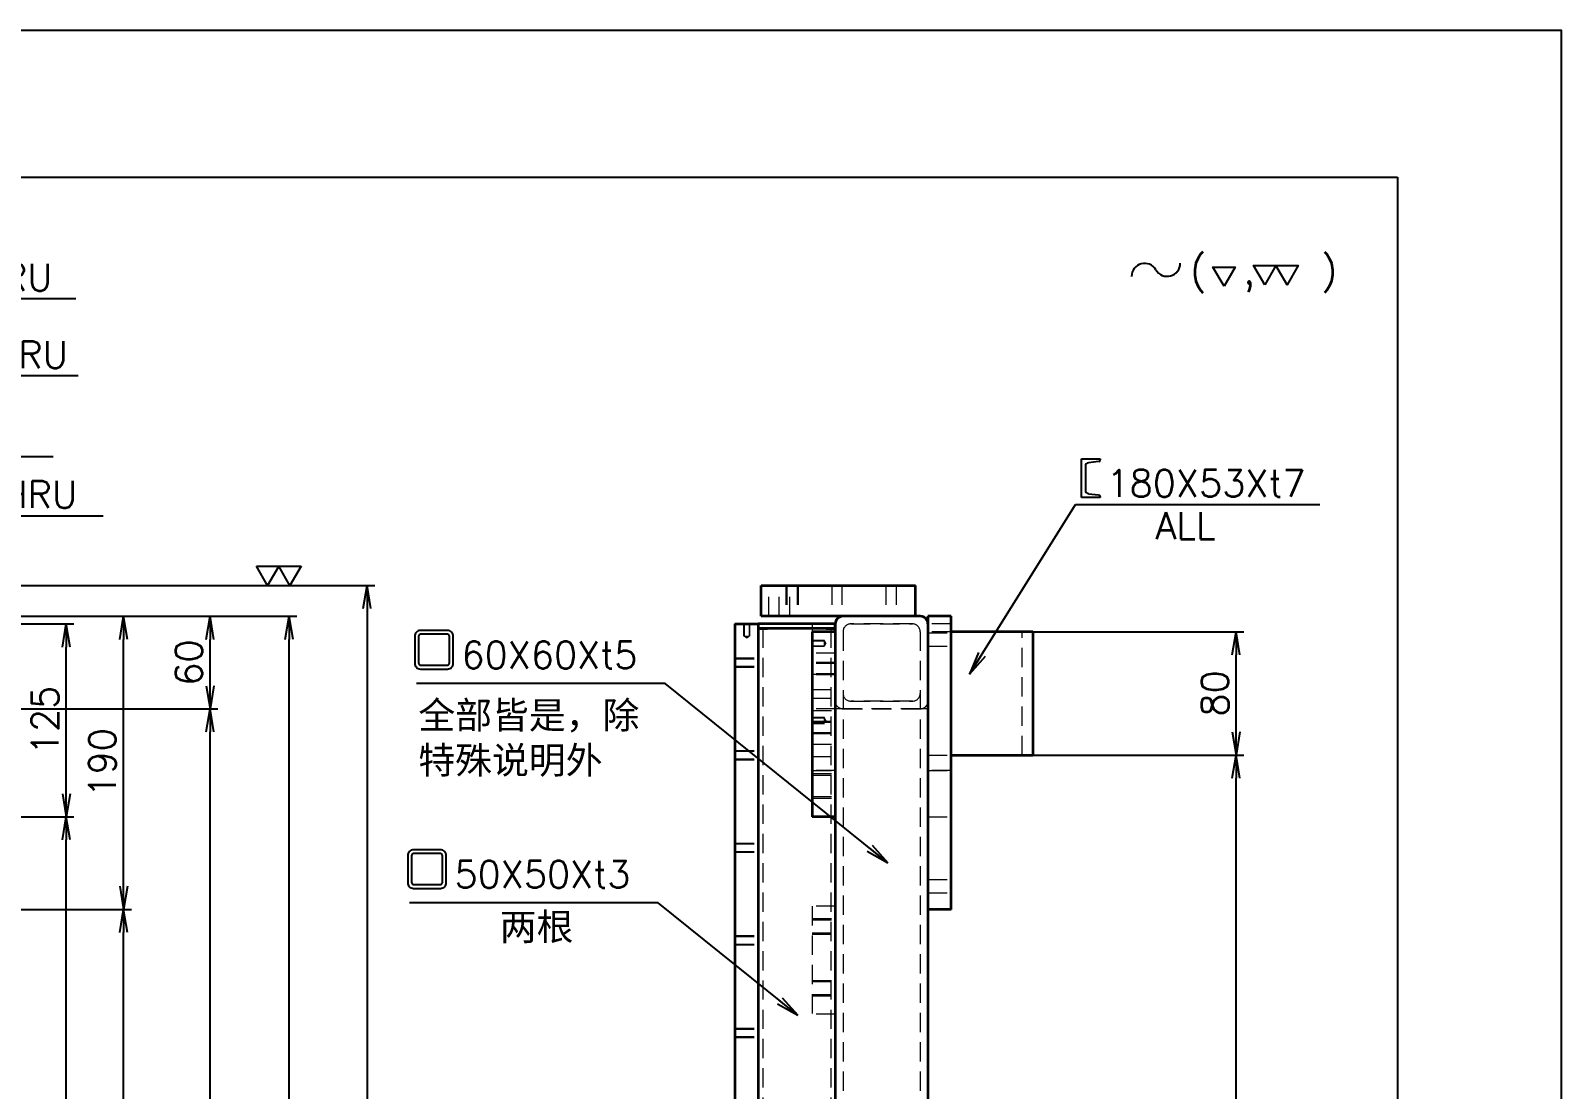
# Model space of a CAD drawing. Header units: millimetres. Extents: x -10155 to 20189, y -25550 to -22580.
# Drawn here: x -3577 to -2585, y -24136 to -23450 of the extents above; entities that cross this region are included whole.
import ezdxf

# ---------------------------------------------------------------- set-up
doc = ezdxf.new("R2010")
doc.units = ezdxf.units.MM
doc.linetypes.add('HIDDEN-HOKUTO', pattern=[3.8, 2.5, -1.3])
doc.layers.add('AM_HID', color=1, linetype='HIDDEN-HOKUTO', lineweight=25)
doc.layers.add('title_frame', color=7, linetype='Continuous')
doc.layers.add('word_dim', color=253, linetype='Continuous')
doc.styles.get("Standard").update_dxf_attribs({"font": 'romans.shx', "bigfont": 'bigfont.shx'})
doc.dimstyles.new('RS-1-5', dxfattribs={"dimscale": 5, "dimtxt": 3.5, "dimasz": 3, "dimexe": 1, "dimexo": 0, "dimgap": 1, "dimtad": 3, "dimdsep": 46, "dimtxsty": 'Standard', "dimblk1": 'OPEN', "dimblk2": 'OPEN', "dimsah": 1, "dimcen": 0, "dimclrd": 256, "dimclre": 256, "dimclrt": 3, "dimadec": 0, "dimazin": 0, "dimtfac": 1, "dimtmove": 0, "dimatfit": 3, "dimldrblk": 'OPEN', "dimfxl": 0, "dimtolj": 1, "dimtzin": 0, "dimarcsym": 0})
doc.dimstyles.new('STANDARD1-5', dxfattribs={"dimscale": 5, "dimtxt": 3.5, "dimasz": 3, "dimexe": 1, "dimexo": 0, "dimgap": 1, "dimtad": 3, "dimdsep": 46, "dimtxsty": 'Standard', "dimblk1": 'OPEN', "dimblk2": 'OPEN', "dimsah": 1, "dimcen": 0, "dimclrd": 256, "dimclre": 256, "dimclrt": 3, "dimazin": 2, "dimtfac": 1, "dimtmove": 0, "dimatfit": 3, "dimldrblk": 'OPEN', "dimfxl": 0, "dimtolj": 1, "dimlwd": 25, "dimlwe": 25, "dimarcsym": 0})

# ---------------------------------------------------------------- blocks, each defined once
blk = doc.blocks.new('shiage0')
at = {"layer": 'word_dim', "color": 3, "linetype": 'Continuous'}
for centre, start, end in [((1.69, 0), 30, 180), ((4.61, 1.69), 210, 0)]:
    blk.add_arc(centre, 1.69, start, end, dxfattribs=at)
blk = doc.blocks.new('11')
at = {"layer": 'title_frame', "color": 3, "linetype": 'Continuous'}
for points in [[(20.38, 3.57), (18.93, 6.07), (24.71, 6.07), (23.27, 3.57), (21.82, 6.07)], [(15.1, 3.38), (13.66, 5.88), (16.55, 5.88)]]:
    blk.add_lwpolyline(points, close=True, dxfattribs=at)
blk.add_blockref('shiage0', (3.13, 4.67), dxfattribs=at)
blk.add_text('(  ,   )', height=3.5, dxfattribs=at).set_placement((10.71, 3.7))
blk = doc.blocks.new('_Open')
at = {"color": 0, "lineweight": -2}
for p, q in [((-1, 0.167), (0, 0)), ((-1, -0.167), (0, 0)), ((0, 0), (-1, 0))]:
    blk.add_line(p, q, dxfattribs=at)
blk = doc.blocks.new('*D19')
at = {"layer": 'DEFPOINTS', "color": 0, "linetype": 'Continuous', "ltscale": 2}
for p in [(-3917.6, -23829.1), (-3409.53, -23829.1), (-3917.6, -24664.1)]:
    blk.add_point(p, dxfattribs=at)
at = {"layer": 'word_dim', "linetype": 'Continuous', "lineweight": -2, "ltscale": 2}
for p, q in [((-3917.6, -23829.1), (-3404.53, -23829.1)), ((-3409.53, -24649.1), (-3409.53, -23844.1)), ((-3917.6, -24664.1), (-3404.53, -24664.1))]:
    blk.add_line(p, q, dxfattribs=at)
at = {"layer": 'word_dim', "linetype": 'Continuous', "lineweight": -2, "ltscale": 2, "xscale": 15, "yscale": 15, "zscale": 15}
for p, rotation in [((-3409.53, -23829.1), 90), ((-3409.53, -24664.1), 270)]:
    blk.add_blockref('_Open', p, dxfattribs=dict(at, rotation=rotation))
at = {"layer": 'word_dim', "color": 3, "linetype": 'Continuous', "ltscale": 2, "insert": (-3423.28, -24246.6), "char_height": 17.5, "attachment_point": 5, "rotation": 90}
blk.add_mtext('\\A1;835', dxfattribs=at)
blk = doc.blocks.new('*D30')
at = {"layer": 'DEFPOINTS', "color": 0, "linetype": 'Continuous', "ltscale": 2}
for p in [(-3977.6, -23889.1), (-3460.76, -23889.1), (-3977.6, -24604.1)]:
    blk.add_point(p, dxfattribs=at)
at = {"layer": 'word_dim', "linetype": 'Continuous', "lineweight": -2, "ltscale": 2}
for p, q in [((-3977.6, -23889.1), (-3455.76, -23889.1)), ((-3460.76, -24589.1), (-3460.76, -23904.1)), ((-3977.6, -24604.1), (-3455.76, -24604.1))]:
    blk.add_line(p, q, dxfattribs=at)
at = {"layer": 'word_dim', "linetype": 'Continuous', "lineweight": -2, "ltscale": 2, "xscale": 15, "yscale": 15, "zscale": 15}
for p, rotation in [((-3460.76, -23889.1), 90), ((-3460.76, -24604.1), 270)]:
    blk.add_blockref('_Open', p, dxfattribs=dict(at, rotation=rotation))
at = {"layer": 'word_dim', "color": 3, "linetype": 'Continuous', "ltscale": 2, "insert": (-3474.51, -24246.6), "char_height": 17.5, "attachment_point": 5, "rotation": 90}
blk.add_mtext('\\A1;715', dxfattribs=at)
blk = doc.blocks.new('*D31')
at = {"layer": 'DEFPOINTS', "color": 0, "linetype": 'Continuous', "ltscale": 2}
for p in [(-3917.6, -23829.1), (-3460.76, -23829.1), (-3977.6, -23889.1)]:
    blk.add_point(p, dxfattribs=at)
at = {"layer": 'word_dim', "linetype": 'Continuous', "lineweight": -2, "ltscale": 2}
for p, q in [((-3917.6, -23829.1), (-3455.76, -23829.1)), ((-3460.76, -23874.1), (-3460.76, -23844.1)), ((-3977.6, -23889.1), (-3455.76, -23889.1))]:
    blk.add_line(p, q, dxfattribs=at)
at = {"layer": 'word_dim', "linetype": 'Continuous', "lineweight": -2, "ltscale": 2, "xscale": 15, "yscale": 15, "zscale": 15}
for p, rotation in [((-3460.76, -23829.1), 90), ((-3460.76, -23889.1), 270)]:
    blk.add_blockref('_Open', p, dxfattribs=dict(at, rotation=rotation))
at = {"layer": 'word_dim', "color": 3, "linetype": 'Continuous', "ltscale": 2, "insert": (-3474.51, -23859.1), "char_height": 17.5, "attachment_point": 5, "rotation": 90}
blk.add_mtext('\\A1;60', dxfattribs=at)
blk = doc.blocks.new('*D37')
at = {"layer": 'DEFPOINTS', "color": 0, "linetype": 'Continuous', "ltscale": 2}
for p in [(-3937.6, -24019.1), (-3516.77, -24019.1), (-3937.6, -24474.1)]:
    blk.add_point(p, dxfattribs=at)
at = {"layer": 'word_dim', "linetype": 'Continuous', "lineweight": -2, "ltscale": 2}
for p, q in [((-3937.6, -24019.1), (-3511.77, -24019.1)), ((-3516.77, -24459.1), (-3516.77, -24034.1)), ((-3937.6, -24474.1), (-3511.77, -24474.1))]:
    blk.add_line(p, q, dxfattribs=at)
at = {"layer": 'word_dim', "linetype": 'Continuous', "lineweight": -2, "ltscale": 2, "xscale": 15, "yscale": 15, "zscale": 15}
for p, rotation in [((-3516.77, -24019.1), 90), ((-3516.77, -24474.1), 270)]:
    blk.add_blockref('_Open', p, dxfattribs=dict(at, rotation=rotation))
at = {"layer": 'word_dim', "color": 3, "linetype": 'Continuous', "ltscale": 2, "insert": (-3530.52, -24246.6), "char_height": 17.5, "attachment_point": 5, "rotation": 90}
blk.add_mtext('\\A1;455', dxfattribs=at)
blk = doc.blocks.new('*D38')
at = {"layer": 'DEFPOINTS', "color": 0, "linetype": 'Continuous', "ltscale": 2}
for p in [(-3937.6, -23829.1), (-3516.77, -23829.1), (-3937.6, -24019.1)]:
    blk.add_point(p, dxfattribs=at)
at = {"layer": 'word_dim', "linetype": 'Continuous', "lineweight": -2, "ltscale": 2}
for p, q in [((-3937.6, -23829.1), (-3511.77, -23829.1)), ((-3516.77, -24004.1), (-3516.77, -23844.1)), ((-3937.6, -24019.1), (-3511.77, -24019.1))]:
    blk.add_line(p, q, dxfattribs=at)
at = {"layer": 'word_dim', "linetype": 'Continuous', "lineweight": -2, "ltscale": 2, "xscale": 15, "yscale": 15, "zscale": 15}
for p, rotation in [((-3516.77, -23829.1), 90), ((-3516.77, -24019.1), 270)]:
    blk.add_blockref('_Open', p, dxfattribs=dict(at, rotation=rotation))
at = {"layer": 'word_dim', "color": 3, "linetype": 'Continuous', "ltscale": 2, "insert": (-3530.52, -23924.1), "char_height": 17.5, "attachment_point": 5, "rotation": 90}
blk.add_mtext('\\A1;190', dxfattribs=at)
blk = doc.blocks.new('*D43')
at = {"layer": 'DEFPOINTS', "color": 0, "linetype": 'Continuous', "ltscale": 2}
for p in [(-4407.6, -23959.1), (-3553.93, -23959.1), (-4407.6, -24534.1)]:
    blk.add_point(p, dxfattribs=at)
at = {"layer": 'word_dim', "linetype": 'Continuous', "lineweight": -2, "ltscale": 2}
for p, q in [((-4407.6, -23959.1), (-3548.93, -23959.1)), ((-3553.93, -24519.1), (-3553.93, -23974.1)), ((-4407.6, -24534.1), (-3548.93, -24534.1))]:
    blk.add_line(p, q, dxfattribs=at)
at = {"layer": 'word_dim', "linetype": 'Continuous', "lineweight": -2, "ltscale": 2, "xscale": 15, "yscale": 15, "zscale": 15}
for p, rotation in [((-3553.93, -23959.1), 90), ((-3553.93, -24534.1), 270)]:
    blk.add_blockref('_Open', p, dxfattribs=dict(at, rotation=rotation))
at = {"layer": 'word_dim', "color": 3, "linetype": 'Continuous', "ltscale": 2, "insert": (-3567.68, -24246.6), "char_height": 17.5, "attachment_point": 5, "rotation": 90}
blk.add_mtext('\\A1;575', dxfattribs=at)
blk = doc.blocks.new('*D44')
at = {"layer": 'DEFPOINTS', "color": 0, "linetype": 'Continuous', "ltscale": 2}
for p in [(-4377.6, -23834.1), (-3553.93, -23834.1), (-4407.6, -23959.1)]:
    blk.add_point(p, dxfattribs=at)
at = {"layer": 'word_dim', "linetype": 'Continuous', "lineweight": -2, "ltscale": 2}
for p, q in [((-4377.6, -23834.1), (-3548.93, -23834.1)), ((-3553.93, -23944.1), (-3553.93, -23849.1)), ((-4407.6, -23959.1), (-3548.93, -23959.1))]:
    blk.add_line(p, q, dxfattribs=at)
at = {"layer": 'word_dim', "linetype": 'Continuous', "lineweight": -2, "ltscale": 2, "xscale": 15, "yscale": 15, "zscale": 15}
for p, rotation in [((-3553.93, -23834.1), 90), ((-3553.93, -23959.1), 270)]:
    blk.add_blockref('_Open', p, dxfattribs=dict(at, rotation=rotation))
at = {"layer": 'word_dim', "color": 3, "linetype": 'Continuous', "ltscale": 2, "insert": (-3567.68, -23896.6), "char_height": 17.5, "attachment_point": 5, "rotation": 90}
blk.add_mtext('\\A1;125', dxfattribs=at)
blk = doc.blocks.new('*D77')
at = {"layer": 'DEFPOINTS', "color": 0, "linetype": 'Continuous', "ltscale": 2}
for p in [(-2927.73, -23919.1), (-2796.13, -23919.1), (-2927.73, -24579.1)]:
    blk.add_point(p, dxfattribs=at)
at = {"layer": 'word_dim', "linetype": 'Continuous', "lineweight": -2, "ltscale": 2}
for p, q in [((-2927.73, -23919.1), (-2791.13, -23919.1)), ((-2796.13, -24564.1), (-2796.13, -23934.1)), ((-2927.73, -24579.1), (-2791.13, -24579.1))]:
    blk.add_line(p, q, dxfattribs=at)
at = {"layer": 'word_dim', "linetype": 'Continuous', "lineweight": -2, "ltscale": 2, "xscale": 15, "yscale": 15, "zscale": 15}
for p, rotation in [((-2796.13, -23919.1), 90), ((-2796.13, -24579.1), 270)]:
    blk.add_blockref('_Open', p, dxfattribs=dict(at, rotation=rotation))
at = {"layer": 'word_dim', "color": 3, "linetype": 'Continuous', "ltscale": 2, "insert": (-2809.88, -24249.1), "char_height": 17.5, "attachment_point": 5, "rotation": 90}
blk.add_mtext('\\A1;660', dxfattribs=at)
blk = doc.blocks.new('*D78')
at = {"layer": 'DEFPOINTS', "color": 0, "linetype": 'Continuous', "ltscale": 2}
for p in [(-2927.73, -23839.1), (-2796.13, -23839.1), (-2927.73, -23919.1)]:
    blk.add_point(p, dxfattribs=at)
at = {"layer": 'word_dim', "linetype": 'Continuous', "lineweight": -2, "ltscale": 2}
for p, q in [((-2927.73, -23839.1), (-2791.13, -23839.1)), ((-2796.13, -23904.1), (-2796.13, -23854.1)), ((-2927.73, -23919.1), (-2791.13, -23919.1))]:
    blk.add_line(p, q, dxfattribs=at)
at = {"layer": 'word_dim', "linetype": 'Continuous', "lineweight": -2, "ltscale": 2, "xscale": 15, "yscale": 15, "zscale": 15}
for p, rotation in [((-2796.13, -23839.1), 90), ((-2796.13, -23919.1), 270)]:
    blk.add_blockref('_Open', p, dxfattribs=dict(at, rotation=rotation))
at = {"layer": 'word_dim', "color": 3, "linetype": 'Continuous', "ltscale": 2, "insert": (-2809.88, -23879.1), "char_height": 17.5, "attachment_point": 5, "rotation": 90}
blk.add_mtext('\\A1;80', dxfattribs=at)
blk = doc.blocks.new('SQU_SHARP_MARK5')
at = {"color": 0, "linetype": 'ByBlock', "lineweight": -2}
for points in [[(-2.5, 4.25), (-2.5, 0.75, 0.414214), (-1.75, 0), (1.75, 0, 0.414214), (2.5, 0.75), (2.5, 4.25, 0.414214), (1.75, 5), (-1.75, 5, 0.414214)], [(-2, 4.25), (-2, 0.75, 0.414214), (-1.75, 0.5), (1.75, 0.5, 0.414214), (2, 0.75), (2, 4.25, 0.414214), (1.75, 4.5), (-1.75, 4.5, 0.414214)]]:
    blk.add_lwpolyline(points, format="xyb", close=True, dxfattribs=at)
blk = doc.blocks.new('U_SHARP_MARK5')
at = {"color": 0, "linetype": 'ByBlock', "lineweight": -2}
for p, q in [((-1.2, 0), (-1.2, 5)), ((-1.2, 5), (1.2, 5)), ((-0.71, 4.08), (-0.71, 0.92)), ((1.01, 4.66), (-0.32, 4.51)), ((1.2, 5), (1.2, 4.87)), ((1.2, 0), (-1.2, 0)), ((-0.32, 0.49), (1.01, 0.34)), ((1.2, 0.13), (1.2, 0))]:
    blk.add_line(p, q, dxfattribs=at)
for centre, radius, start, end in [((-0.28, 4.08), 0.425, 95.7106, 180), ((0.99, 4.87), 0.21, 275.7106, 0), ((-0.28, 0.92), 0.425, 180, 264.2894), ((0.99, 0.13), 0.21, 0, 84.2894)]:
    blk.add_arc(centre, radius, start, end, dxfattribs=at)
blk = doc.blocks.new('*D180')
at = {"layer": 'DEFPOINTS', "color": 0, "linetype": 'Continuous', "ltscale": 2}
for p in [(-3947.1, -23867.59), (-3953.1, -23875.6)]:
    blk.add_point(p, dxfattribs=at)
at = {"layer": 'word_dim', "linetype": 'Continuous', "lineweight": -2, "ltscale": 2}
for p, q in [((-3801.41, -23673.25), (-3938.1, -23855.59)), ((-3546.25, -23673.25), (-3801.41, -23673.25))]:
    blk.add_line(p, q, dxfattribs=at)
at = {"layer": 'word_dim', "linetype": 'Continuous', "lineweight": -2, "ltscale": 2, "xscale": 15, "yscale": 15, "zscale": 15, "rotation": 233.1430538464635}
blk.add_blockref('_Open', (-3947.1, -23867.59), dxfattribs=at)
at = {"layer": 'word_dim', "color": 3, "linetype": 'Continuous', "ltscale": 2, "insert": (-3671.33, -23659.5), "char_height": 17.5, "attachment_point": 5}
blk.add_mtext('\\A1;RM. 4-∅10H7 THRU', dxfattribs=at)
blk = doc.blocks.new('*D865')
at = {"layer": 'DEFPOINTS', "color": 0, "linetype": 'Continuous', "ltscale": 2}
for p in [(-4097.6, -23809.1), (-4965.1, -24631.6), (-3359.09, -24631.6)]:
    blk.add_point(p, dxfattribs=at)
at = {"layer": 'word_dim', "linetype": 'Continuous', "lineweight": -2, "ltscale": 2}
for p, q in [((-4097.6, -23809.1), (-3354.09, -23809.1)), ((-3359.09, -23824.1), (-3359.09, -24616.6)), ((-4965.1, -24631.6), (-3354.09, -24631.6))]:
    blk.add_line(p, q, dxfattribs=at)
at = {"layer": 'word_dim', "linetype": 'Continuous', "lineweight": -2, "ltscale": 2, "xscale": 15, "yscale": 15, "zscale": 15}
for p, rotation in [((-3359.09, -23809.1), 90), ((-3359.09, -24631.6), 270)]:
    blk.add_blockref('_Open', p, dxfattribs=dict(at, rotation=rotation))
at = {"layer": 'word_dim', "color": 3, "linetype": 'Continuous', "ltscale": 2, "insert": (-3372.84, -24220.35), "char_height": 17.5, "attachment_point": 5, "rotation": 90}
blk.add_mtext('\\A1;822.5{\\H0.715x;%%p0.05}', dxfattribs=at)
blk = doc.blocks.new('shiage2')
at = {"layer": 'word_dim', "color": 3, "linetype": 'Continuous'}
for p, q in [((-1.44, 2.5), (4.33, 2.5)), ((0, 0), (-1.44, 2.5)), ((1.44, 2.5), (0, 0)), ((2.89, 0), (1.44, 2.5)), ((4.33, 2.5), (2.89, 0))]:
    blk.add_line(p, q, dxfattribs=at)

msp = doc.modelspace()

# ---------------------------------------------------------------- linework, layer by layer
at = {"color": 7, "lineweight": 35}
for p, q in [((-3103.737, -23829.095), (-3103.737, -23809.095)), ((-3103.737, -23809.095), (-3003.737, -23809.095)), ((-3003.737, -23829.095), (-3003.737, -23809.095)), ((-3120.731, -23834.095), (-3120.731, -24664.095)), ((-3105.731, -23834.095), (-3105.731, -24664.095)), ((-3003.737, -23829.095), (-3103.737, -23829.095)), ((-3061.737, -23834.095), (-3099.737, -23834.095)), ((-3061.737, -23837.095), (-3099.737, -23837.095)), ((-3061.737, -23837.095), (-3099.737, -23837.095)), ((-3000.737, -23829.095), (-3050.737, -23829.095)), ((-3000.737, -23829.095), (-3050.737, -23829.095)), ((-2995.737, -23834.095), (-2995.737, -24659.095)), ((-2980.737, -24019.095), (-2980.737, -23829.095)), ((-3070.737, -23839.095), (-3070.737, -23959.095)), ((-3055.737, -23839.095), (-3055.737, -23959.095)), ((-2927.725, -23839.099), (-2980.737, -23839.099)), ((-2927.725, -23839.099), (-2927.725, -23919.099)), ((-2980.737, -23919.099), (-2927.725, -23919.099)), ((-3055.737, -23959.095), (-3055.737, -24324.284))]:
    msp.add_line(p, q, dxfattribs=at)
at = {"color": 7, "lineweight": 35, "ltscale": 0.375}
for p, q in [((-3120.731, -23834.095), (-3105.731, -23834.095)), ((-2980.737, -23829.095), (-2995.737, -23829.095)), ((-3055.737, -23839.095), (-3070.737, -23839.095)), ((-3055.737, -23959.095), (-3070.737, -23959.095)), ((-2980.737, -24019.095), (-2995.737, -24019.095))]:
    msp.add_line(p, q, dxfattribs=at)
at = {"color": 7, "lineweight": 35, "ltscale": 0.15}
for p, q in [((-3099.737, -23834.095), (-3105.737, -23834.095)), ((-3055.737, -23834.095), (-3061.737, -23834.095)), ((-3061.737, -23837.095), (-3055.737, -23837.095)), ((-3055.737, -23837.095), (-3061.737, -23837.095))]:
    msp.add_line(p, q, dxfattribs=at)
at = {"color": 7, "lineweight": 35, "ltscale": 0.149847}
for p, q in [((-3105.731, -23837.095), (-3099.737, -23837.095)), ((-3099.737, -23837.095), (-3105.731, -23837.095))]:
    msp.add_line(p, q, dxfattribs=at)
at = {"color": 7, "lineweight": 35, "ltscale": 0.125}
for p, q in [((-3055.737, -23839.095), (-3055.737, -23834.095)), ((-3055.737, -23834.095), (-3055.737, -23839.095))]:
    msp.add_line(p, q, dxfattribs=at)
at = {"color": 7, "lineweight": 35, "ltscale": 0.074979}
msp.add_line((-3000.737, -23829.095), (-3003.736, -23829.095), dxfattribs=at)
at = {"color": 7, "lineweight": 35, "ltscale": 0.124727}
msp.add_line((-2995.737, -23829.095), (-2995.737, -23834.084), dxfattribs=at)
at = {"color": 7, "lineweight": 35}
for centre, start, end in [((-3050.737, -23834.095), 90.000003, 180.000005), ((-3050.737, -23834.095), 90.000043, 179.999937), ((-3050.737, -23834.095), 90.904852, 179.999991), ((-3000.737, -23834.095), 29.763632, 89.999989), ((-3000.737, -23834.095), 0, 90.000003), ((-3000.737, -23834.095), 359.999985, 90.000221)]:
    msp.add_arc(centre, 5, start, end, dxfattribs=at)
at = {"layer": 'AM_HID', "color": 1, "lineweight": 13, "ltscale": 5}
for p, q in [((-3098.737, -23829.095), (-3098.737, -23809.095)), ((-3092.193, -23829.095), (-3092.193, -23809.095)), ((-3092.193, -23829.095), (-3092.193, -23809.095)), ((-3092.193, -23829.095), (-3092.193, -23809.095)), ((-3092.193, -23829.095), (-3092.193, -23809.095)), ((-3087.737, -23809.095), (-3087.737, -23829.095)), ((-3087.737, -23809.095), (-3087.737, -23829.095)), ((-3087.737, -23809.095), (-3087.737, -23829.095)), ((-3087.737, -23809.095), (-3087.737, -23829.095)), ((-3087.061, -23809.095), (-3087.061, -23829.095)), ((-3087.061, -23809.095), (-3087.061, -23829.095)), ((-3087.061, -23809.095), (-3087.061, -23829.095)), ((-3087.061, -23809.095), (-3087.061, -23829.095)), ((-3085.281, -23829.095), (-3085.281, -23809.095)), ((-3085.281, -23829.095), (-3085.281, -23809.095)), ((-3085.281, -23829.095), (-3085.281, -23809.095)), ((-3085.281, -23829.095), (-3085.281, -23809.095)), ((-3080.414, -23809.095), (-3080.414, -23829.095)), ((-3080.414, -23809.095), (-3080.414, -23829.095)), ((-3080.414, -23809.095), (-3080.414, -23829.095)), ((-3080.414, -23809.095), (-3080.414, -23829.095)), ((-3079.737, -23809.095), (-3079.737, -23829.095)), ((-3079.737, -23809.095), (-3079.737, -23829.095)), ((-3079.737, -23809.095), (-3079.737, -23829.095)), ((-3079.737, -23809.095), (-3079.737, -23829.095)), ((-3058.061, -23809.095), (-3058.061, -23829.095)), ((-3058.061, -23809.095), (-3058.061, -23829.095)), ((-3058.061, -23809.095), (-3058.061, -23829.095)), ((-3058.061, -23809.095), (-3058.061, -23829.095)), ((-3058.061, -23809.095), (-3058.061, -23829.095)), ((-3058.061, -23809.095), (-3058.061, -23829.095)), ((-3051.414, -23809.095), (-3051.414, -23829.095)), ((-3051.414, -23809.095), (-3051.414, -23829.095)), ((-3051.414, -23809.095), (-3051.414, -23829.095)), ((-3051.414, -23809.095), (-3051.414, -23829.095)), ((-3051.414, -23809.095), (-3051.414, -23829.095)), ((-3051.414, -23809.095), (-3051.414, -23829.095)), ((-3023.061, -23809.095), (-3023.061, -23829.095)), ((-3023.061, -23809.095), (-3023.061, -23829.095)), ((-3023.061, -23809.095), (-3023.061, -23829.095)), ((-3023.061, -23809.095), (-3023.061, -23829.095)), ((-3023.061, -23809.095), (-3023.061, -23829.095)), ((-3023.061, -23809.095), (-3023.061, -23829.095)), ((-3016.414, -23809.095), (-3016.414, -23829.095)), ((-3016.414, -23809.095), (-3016.414, -23829.095)), ((-3016.414, -23809.095), (-3016.414, -23829.095)), ((-3016.414, -23809.095), (-3016.414, -23829.095)), ((-3016.414, -23809.095), (-3016.414, -23829.095)), ((-3016.414, -23809.095), (-3016.414, -23829.095)), ((-3115.231, -23834.095), (-3115.231, -23842.095)), ((-3115.231, -23834.095), (-3115.231, -23842.095)), ((-3115.231, -23834.095), (-3115.231, -23842.095)), ((-3115.231, -23834.095), (-3115.231, -23842.095)), ((-3114.852, -23834.095), (-3114.852, -23842.095)), ((-3114.852, -23834.095), (-3114.852, -23842.095)), ((-3114.852, -23834.095), (-3114.852, -23842.095)), ((-3114.852, -23834.095), (-3114.852, -23842.095)), ((-3111.61, -23834.095), (-3111.61, -23842.095)), ((-3111.61, -23834.095), (-3111.61, -23842.095)), ((-3111.61, -23834.095), (-3111.61, -23842.095)), ((-3111.61, -23834.095), (-3111.61, -23842.095)), ((-3111.231, -23834.095), (-3111.231, -23842.095)), ((-3111.231, -23834.095), (-3111.231, -23842.095)), ((-3111.231, -23834.095), (-3111.231, -23842.095)), ((-3111.231, -23834.095), (-3111.231, -23842.095)), ((-3105.737, -23837.095), (-3105.737, -23834.095)), ((-3105.737, -23837.095), (-3105.731, -23837.095)), ((-3105.737, -23837.095), (-3105.737, -24661.095)), ((-3105.731, -23837.095), (-3105.737, -23837.095)), ((-3102.737, -23837.095), (-3102.737, -24661.095)), ((-3070.731, -23834.095), (-3070.731, -23839.096)), ((-3058.737, -23837.095), (-3058.737, -24661.095)), ((-3050.737, -23829.095), (-3050.816, -23829.096)), ((-3003.736, -23829.095), (-3050.737, -23829.095)), ((-3045.737, -23834.095), (-3005.737, -23834.095)), ((-3045.737, -23834.095), (-3005.737, -23834.095)), ((-3005.737, -23834.095), (-3045.737, -23834.095)), ((-2995.737, -23834.084), (-2995.737, -24019.095)), ((-2995.737, -23834.095), (-2995.737, -23884.095)), ((-2980.731, -23834.095), (-2995.731, -23834.095)), ((-3114.852, -23842.095), (-3111.809, -23842.095)), ((-3114.852, -23842.095), (-3111.809, -23842.095)), ((-3113.231, -23843.031), (-3114.852, -23842.095)), ((-3113.231, -23843.031), (-3114.852, -23842.095)), ((-3114.852, -23842.095), (-3111.809, -23842.095)), ((-3114.852, -23842.095), (-3111.809, -23842.095)), ((-3113.231, -23843.031), (-3114.852, -23842.095)), ((-3113.231, -23843.031), (-3114.852, -23842.095)), ((-3114.654, -23842.095), (-3111.61, -23842.095)), ((-3114.654, -23842.095), (-3111.61, -23842.095)), ((-3114.654, -23842.095), (-3111.61, -23842.095)), ((-3114.654, -23842.095), (-3111.61, -23842.095)), ((-3113.231, -23843.031), (-3111.61, -23842.095)), ((-3113.231, -23843.031), (-3111.61, -23842.095)), ((-3113.231, -23843.031), (-3111.61, -23842.095)), ((-3113.231, -23843.031), (-3111.61, -23842.095)), ((-3070.737, -23844.595), (-3062.737, -23844.595)), ((-3070.737, -23844.595), (-3062.737, -23844.595)), ((-3070.737, -23844.974), (-3062.737, -23844.974)), ((-3070.737, -23844.974), (-3062.737, -23844.974)), ((-3070.737, -23848.216), (-3062.737, -23848.216)), ((-3070.737, -23848.216), (-3062.737, -23848.216)), ((-3070.737, -23848.595), (-3062.737, -23848.595)), ((-3070.737, -23848.595), (-3062.737, -23848.595)), ((-3062.737, -23847.372), (-3062.737, -23844.974)), ((-3061.801, -23846.595), (-3062.737, -23844.974)), ((-3062.737, -23847.372), (-3062.737, -23844.974)), ((-3061.801, -23846.595), (-3062.737, -23844.974)), ((-3062.737, -23848.216), (-3062.737, -23845.818)), ((-3062.737, -23848.216), (-3062.737, -23845.818)), ((-3061.801, -23846.595), (-3062.737, -23848.216)), ((-3061.801, -23846.595), (-3062.737, -23848.216)), ((-3055.737, -23884.095), (-3055.737, -23839.095)), ((-3055.737, -23839.095), (-3055.737, -23959.095)), ((-3050.737, -23839.095), (-3050.737, -23879.095)), ((-3050.737, -23839.095), (-3050.737, -24654.095)), ((-3000.737, -23839.095), (-3000.737, -23879.095)), ((-3000.737, -23839.095), (-3000.737, -24654.095)), ((-2995.737, -23839.757), (-2980.737, -23839.757)), ((-2995.737, -23839.757), (-2980.737, -23839.757)), ((-2995.737, -23839.757), (-2980.737, -23839.757)), ((-2995.737, -23839.757), (-2980.737, -23839.757)), ((-2995.737, -23848.433), (-2980.737, -23848.433)), ((-2995.737, -23848.433), (-2980.737, -23848.433)), ((-2995.737, -23848.433), (-2980.737, -23848.433)), ((-2995.737, -23848.433), (-2980.737, -23848.433)), ((-2980.737, -23839.099), (-2995.725, -23839.099)), ((-2995.725, -23839.099), (-2995.725, -23919.099)), ((-2934.737, -23919.099), (-2934.737, -23839.099)), ((-2934.725, -23919.099), (-2934.725, -23839.099)), ((-2927.737, -23839.099), (-2927.737, -23919.099)), ((-3120.731, -23856.095), (-3105.731, -23856.095)), ((-3120.731, -23856.095), (-3105.731, -23856.095)), ((-3120.731, -23856.095), (-3105.731, -23856.095)), ((-3120.731, -23856.095), (-3105.731, -23856.095)), ((-3120.731, -23856.637), (-3105.731, -23856.637)), ((-3120.731, -23856.637), (-3105.731, -23856.637)), ((-3055.737, -23853.095), (-3070.737, -23853.095)), ((-3120.731, -23861.554), (-3105.731, -23861.554)), ((-3120.731, -23861.554), (-3105.731, -23861.554)), ((-3120.731, -23862.095), (-3105.731, -23862.095)), ((-3120.731, -23862.095), (-3105.731, -23862.095)), ((-3120.731, -23862.095), (-3105.731, -23862.095)), ((-3120.731, -23862.095), (-3105.731, -23862.095)), ((-3055.737, -23859.095), (-3070.737, -23859.095)), ((-3055.737, -23859.095), (-3070.737, -23859.095)), ((-3055.737, -23859.095), (-3070.737, -23859.095)), ((-3055.737, -23859.095), (-3070.737, -23859.095)), ((-3055.737, -23859.095), (-3070.737, -23859.095)), ((-3055.737, -23859.095), (-3070.737, -23859.095)), ((-3055.737, -23859.772), (-3070.737, -23859.772)), ((-3055.737, -23859.772), (-3070.737, -23859.772)), ((-3055.737, -23866.419), (-3070.737, -23866.419)), ((-3055.737, -23866.419), (-3070.737, -23866.419)), ((-3070.737, -23866.595), (-3055.737, -23866.595)), ((-3070.737, -23866.595), (-3055.737, -23866.595)), ((-3055.737, -23867.095), (-3070.737, -23867.095)), ((-3055.737, -23867.095), (-3070.737, -23867.095)), ((-3055.737, -23867.095), (-3070.737, -23867.095)), ((-3055.737, -23867.095), (-3070.737, -23867.095)), ((-3055.737, -23867.095), (-3070.737, -23867.095)), ((-3055.737, -23867.095), (-3070.737, -23867.095)), ((-3070.737, -23876.595), (-3055.737, -23876.595)), ((-3070.737, -23876.595), (-3055.737, -23876.595)), ((-3070.731, -23882.095), (-3055.731, -23882.095)), ((-3045.737, -23884.095), (-3005.737, -23884.095)), ((-3005.737, -23884.095), (-3045.737, -23884.095)), ((-3045.737, -23884.095), (-3005.737, -23884.095)), ((-3055.737, -23889.095), (-3070.737, -23889.095)), ((-3070.737, -23894.595), (-3062.737, -23894.595)), ((-3070.737, -23894.595), (-3062.737, -23894.595)), ((-3070.737, -23894.974), (-3062.737, -23894.974)), ((-3070.737, -23894.974), (-3062.737, -23894.974)), ((-3070.737, -23898.216), (-3062.737, -23898.216)), ((-3070.737, -23898.216), (-3062.737, -23898.216)), ((-3070.731, -23890.095), (-3055.731, -23890.095)), ((-3070.731, -23897.095), (-3055.731, -23897.095)), ((-3070.731, -23897.772), (-3055.731, -23897.772)), ((-3062.737, -23897.372), (-3062.737, -23894.974)), ((-3061.801, -23896.595), (-3062.737, -23894.974)), ((-3062.737, -23897.372), (-3062.737, -23894.974)), ((-3061.801, -23896.595), (-3062.737, -23894.974)), ((-3062.737, -23898.216), (-3062.737, -23895.818)), ((-3062.737, -23898.216), (-3062.737, -23895.818)), ((-3061.801, -23896.595), (-3062.737, -23898.216)), ((-3061.801, -23896.595), (-3062.737, -23898.216)), ((-3050.731, -23889.095), (-3055.731, -23889.095)), ((-3050.737, -23889.095), (-3000.737, -23889.095)), ((-3000.737, -23889.095), (-3050.737, -23889.095)), ((-3050.737, -23889.095), (-3000.737, -23889.095)), ((-3000.731, -23889.095), (-3050.731, -23889.095)), ((-2995.731, -23889.095), (-3000.731, -23889.095)), ((-3070.737, -23898.595), (-3062.737, -23898.595)), ((-3070.737, -23898.595), (-3062.737, -23898.595)), ((-3070.731, -23904.419), (-3055.731, -23904.419)), ((-3070.731, -23905.095), (-3055.731, -23905.095)), ((-3120.731, -23916.095), (-3105.731, -23916.095)), ((-3120.731, -23916.095), (-3105.731, -23916.095)), ((-3120.731, -23916.637), (-3105.731, -23916.637)), ((-3120.731, -23916.637), (-3105.731, -23916.637)), ((-3070.731, -23912.095), (-3055.731, -23912.095)), ((-3120.731, -23921.554), (-3105.731, -23921.554)), ((-3120.731, -23921.554), (-3105.731, -23921.554)), ((-3120.731, -23922.095), (-3105.731, -23922.095)), ((-3120.731, -23922.095), (-3105.731, -23922.095)), ((-3070.731, -23920.095), (-3055.731, -23920.095)), ((-2995.737, -23919.099), (-2995.725, -23919.099)), ((-2995.725, -23919.099), (-2980.737, -23919.099)), ((-3070.737, -23931.095), (-3055.737, -23931.095)), ((-3070.737, -23931.095), (-3055.737, -23931.095)), ((-3070.737, -23932.178), (-3055.737, -23932.178)), ((-3070.737, -23932.178), (-3055.737, -23932.178)), ((-3070.731, -23929.095), (-3055.731, -23929.095)), ((-3055.731, -23929.095), (-3070.731, -23929.095)), ((-2995.731, -23929.095), (-2980.731, -23929.095)), ((-2980.731, -23929.095), (-2995.731, -23929.095)), ((-3070.737, -23946.013), (-3055.737, -23946.013)), ((-3070.737, -23946.013), (-3055.737, -23946.013)), ((-3070.737, -23947.095), (-3055.737, -23947.095)), ((-3070.737, -23947.095), (-3055.737, -23947.095)), ((-2995.731, -23959.095), (-2980.731, -23959.095)), ((-3120.731, -23976.095), (-3105.731, -23976.095)), ((-3120.731, -23976.095), (-3105.731, -23976.095)), ((-3120.731, -23976.637), (-3105.731, -23976.637)), ((-3120.731, -23976.637), (-3105.731, -23976.637)), ((-3120.731, -23981.554), (-3105.731, -23981.554)), ((-3120.731, -23981.554), (-3105.731, -23981.554)), ((-3120.731, -23982.095), (-3105.731, -23982.095)), ((-3120.731, -23982.095), (-3105.731, -23982.095)), ((-2995.737, -23999.757), (-2980.737, -23999.757)), ((-2995.737, -23999.757), (-2980.737, -23999.757)), ((-2995.737, -23999.757), (-2980.737, -23999.757)), ((-2995.737, -23999.757), (-2980.737, -23999.757)), ((-3055.731, -24017.095), (-3070.731, -24017.095)), ((-3070.731, -24017.095), (-3070.731, -24087.095)), ((-2995.737, -24008.433), (-2980.737, -24008.433)), ((-2995.737, -24008.433), (-2980.737, -24008.433)), ((-2995.737, -24008.433), (-2980.737, -24008.433)), ((-2995.737, -24008.433), (-2980.737, -24008.433)), ((-3070.731, -24025.095), (-3055.731, -24025.095)), ((-3070.731, -24025.095), (-3055.731, -24025.095)), ((-3070.731, -24025.907), (-3055.731, -24025.907)), ((-3070.731, -24025.907), (-3055.731, -24025.907)), ((-3120.731, -24036.095), (-3105.731, -24036.095)), ((-3120.731, -24036.095), (-3105.731, -24036.095)), ((-3120.731, -24036.637), (-3105.731, -24036.637)), ((-3120.731, -24036.637), (-3105.731, -24036.637)), ((-3070.731, -24034.283), (-3055.731, -24034.283)), ((-3070.731, -24034.283), (-3055.731, -24034.283)), ((-3070.731, -24035.095), (-3055.731, -24035.095)), ((-3070.731, -24035.095), (-3055.731, -24035.095)), ((-3120.731, -24041.554), (-3105.731, -24041.554)), ((-3120.731, -24041.554), (-3105.731, -24041.554)), ((-3120.731, -24042.095), (-3105.731, -24042.095)), ((-3120.731, -24042.095), (-3105.731, -24042.095)), ((-3070.731, -24065.095), (-3055.731, -24065.095)), ((-3070.731, -24065.095), (-3055.731, -24065.095)), ((-3070.731, -24065.907), (-3055.731, -24065.907)), ((-3070.731, -24065.907), (-3055.731, -24065.907)), ((-3070.731, -24074.283), (-3055.731, -24074.283)), ((-3070.731, -24074.283), (-3055.731, -24074.283)), ((-3070.731, -24075.095), (-3055.731, -24075.095)), ((-3070.731, -24075.095), (-3055.731, -24075.095)), ((-3120.731, -24096.095), (-3105.731, -24096.095)), ((-3120.731, -24096.095), (-3105.731, -24096.095)), ((-3120.731, -24096.637), (-3105.731, -24096.637)), ((-3120.731, -24096.637), (-3105.731, -24096.637)), ((-3055.731, -24087.095), (-3070.731, -24087.095)), ((-3120.731, -24101.554), (-3105.731, -24101.554)), ((-3120.731, -24101.554), (-3105.731, -24101.554)), ((-3120.731, -24102.095), (-3105.731, -24102.095)), ((-3120.731, -24102.095), (-3105.731, -24102.095))]:
    msp.add_line(p, q, dxfattribs=at)
for centre, start, end in [((-3045.737, -23839.095), 90.000009, 179.999978), ((-3045.737, -23839.095), 89.999996, 179.999991), ((-3045.737, -23839.095), 90.000043, 179.999937), ((-3005.737, -23839.095), 0.000025, 89.999989), ((-3005.737, -23839.095), 0.000012, 90.000003), ((-3005.737, -23839.095), 0.000067, 89.999955), ((-3000.737, -23834.095), 0.000065, 29.763581), ((-3050.737, -23884.095), 180.000022, 269.999977), ((-3050.737, -23884.095), 180.000005, 269.999997), ((-3050.737, -23884.095), 180.000063, 269.999957), ((-3045.737, -23879.095), 180.000022, 269.999991), ((-3045.737, -23879.095), 180.000009, 270.000004), ((-3045.737, -23879.095), 180.000063, 269.999957), ((-3005.737, -23879.095), 270.000011, 359.999975), ((-3005.737, -23879.095), 269.999997, 359.999988), ((-3005.737, -23879.095), 270.000045, 359.999933), ((-3000.737, -23884.095), 270.000011, 359.999987), ((-3000.737, -23884.095), 269.999997, 0), ((-3000.737, -23884.095), 270.000045, 359.999933)]:
    msp.add_arc(centre, 5, start, end, dxfattribs=at)
at = {"layer": 'title_frame'}
for p, q in [((-5449.141, -23544.524), (-2691.641, -23544.524)), ((-2691.641, -23544.524), (-2691.641, -25454.524))]:
    msp.add_line(p, q, dxfattribs=at)
at = {"layer": 'title_frame', "color": 4}
msp.add_lwpolyline([(-5555.391, -23449.524), (-5555.391, -25549.524), (-2585.391, -25549.524), (-2585.391, -23449.524)], close=True, dxfattribs=at)
at = {"layer": 'word_dim', "linetype": 'Continuous', "ltscale": 2}
for p, q in [((-2900.09, -23756.684), (-2741.925, -23756.684)), ((-3166.041, -23872.711), (-3327.113, -23872.711)), ((-3170.557, -24014.879), (-3331.63, -24014.879))]:
    msp.add_line(p, q, dxfattribs=at)

# ---------------------------------------------------------------- block references
at = {"layer": 'word_dim', "linetype": 'Continuous', "ltscale": 2, "xscale": 5, "yscale": 5, "zscale": 5}
msp.add_blockref('11', (-2879.447, -23632.157), dxfattribs=at)
at = {"layer": 'word_dim', "color": 7, "linetype": 'Continuous', "ltscale": 2, "xscale": 5, "yscale": 5, "zscale": 5}
msp.add_blockref('U_SHARP_MARK5', (-2890.193, -23752.136), dxfattribs=at)
at = {"layer": 'word_dim', "color": 3, "linetype": 'Continuous', "ltscale": 2, "xscale": 5, "yscale": 5, "zscale": 5}
msp.add_blockref('shiage2', (-3423.477, -23809.095), dxfattribs=at)
at = {"layer": 'word_dim', "color": 0, "linetype": 'Continuous', "ltscale": 2, "xscale": 5, "yscale": 5, "zscale": 5}
for p in [(-3315.732, -23863.307), (-3320.248, -24005.475)]:
    msp.add_blockref('SQU_SHARP_MARK5', p, dxfattribs=at)

# ---------------------------------------------------------------- texts
at = {"layer": 'word_dim', "color": 3, "linetype": 'Continuous', "ltscale": 2, "char_height": 17.5, "attachment_point": 7}
for s, insert in [('TAP 4X2-M4 THRU', (-3786.272, -23618.089)), ('TAP 4X4-M10 THRU', (-3785.273, -23758.912))]:
    msp.add_mtext(s, dxfattribs=dict(at, insert=insert))
for s, insert, width in [('180X53Xt7', (-2880.09, -23751.684), 31.7204), ('ALL', (-2848.345, -23779.153), 55.29585), (' 60X60Xt5', (-3309.979, -23862.975), 136.53567), ('{\\fSimSun|b0|i0|c134|p2;全部皆是，除特殊说明外}', (-3325.87, -23933.199), 152.90302), (' 50X50Xt3', (-3314.496, -24005.143), 136.53567), ('{\\fSimSun|b0|i0|c134|p2;两根}', (-3273.134, -24040.997), 136.53567)]:
    msp.add_mtext(s, dxfattribs=dict(at, insert=insert, width=width))

# ---------------------------------------------------------------- dimensions: what is measured, and where the dimension line sits
at = {"layer": 'word_dim', "linetype": 'Continuous', "ltscale": 2}
dim = msp.add_diameter_dim_2p(p1=(-3953.099, -23875.596), p2=(-3947.101, -23867.595), text='RM. 4-<>H7 THRU', dimstyle='RS-1-5', override={"dimtoh": 1, "dimtofl": 0}, dxfattribs=at)
dim.commit()
dim.dimension.update_dxf_attribs({"geometry": '*D180', "text_midpoint": (-3671.331, -23673.254), "dimtype": 163})
at = {"layer": 'word_dim', "color": 3, "linetype": 'Continuous', "ltscale": 2}
dim = msp.add_linear_dim(base=(-3359.09, -24631.595), p1=(-4097.6, -23809.095), p2=(-4965.1, -24631.595), angle=90, text='<>{\\H0.715x;%%p0.05}', dimstyle='RS-1-5', dxfattribs=at)
dim.commit()
dim.dimension.update_dxf_attribs({"geometry": '*D865', "text_midpoint": (-3372.84, -24220.345)})
at = {"layer": 'word_dim', "linetype": 'Continuous', "ltscale": 2}
for base, p1, p2, picture, middle in [((-3553.935, -23834.095), (-4407.6, -23959.095), (-4377.6, -23834.095), '*D44', (-3567.685, -23896.595)), ((-3516.773, -23829.095), (-3937.6, -24019.095), (-3937.6, -23829.095), '*D38', (-3530.523, -23924.095)), ((-2796.126, -23839.099), (-2927.725, -23919.099), (-2927.725, -23839.099), '*D78', (-2809.876, -23879.099)), ((-2796.126, -23919.099), (-2927.725, -24579.095), (-2927.725, -23919.099), '*D77', (-2809.876, -24249.097)), ((-3553.935, -23959.095), (-4407.6, -24534.095), (-4407.6, -23959.095), '*D43', (-3567.685, -24246.595)), ((-3516.773, -24019.095), (-3937.6, -24474.095), (-3937.6, -24019.095), '*D37', (-3530.523, -24246.595))]:
    dim = msp.add_linear_dim(base=base, p1=p1, p2=p2, angle=90, dimstyle='RS-1-5', override={"dimtmove": 1}, dxfattribs=at)
    dim.commit()
    dim.dimension.update_dxf_attribs({"geometry": picture, "text_midpoint": middle})
for base, p1, p2, picture, middle in [((-3460.758, -23829.095), (-3977.6, -23889.095), (-3917.6, -23829.095), '*D31', (-3474.508, -23859.095)), ((-3409.53, -23829.095), (-3917.6, -24664.095), (-3917.6, -23829.095), '*D19', (-3423.28, -24246.595)), ((-3460.758, -23889.095), (-3977.6, -24604.095), (-3977.6, -23889.095), '*D30', (-3474.508, -24246.595))]:
    dim = msp.add_linear_dim(base=base, p1=p1, p2=p2, angle=90, dimstyle='RS-1-5', dxfattribs=at)
    dim.commit()
    dim.dimension.update_dxf_attribs({"geometry": picture, "text_midpoint": middle})

# ---------------------------------------------------------------- leaders
at = {"layer": 'word_dim', "linetype": 'Continuous', "ltscale": 2, "annotation_type": 0, "has_hookline": 1, "hookline_direction": 0}
for points, text_width in [([(-3950.1, -23846.595), (-3806.272, -23623.089), (-3791.272, -23623.089)], 238.5), ([(-3950.1, -23939.095), (-3804.163, -23725.633), (-3789.163, -23725.633)], 221.833), ([(-3952.6, -24004.095), (-3805.273, -23763.912), (-3790.273, -23763.912)], 255.167)]:
    msp.add_leader(points, dimstyle='RS-1-5', dxfattribs=dict(at, text_width=text_width))
at = {"layer": 'word_dim', "linetype": 'Continuous', "ltscale": 2}
for points, dimstyle in [([(-2968.712, -23866.695), (-2900.09, -23756.684), (-2885.09, -23756.684)], 'STANDARD1-5'), ([(-3021.797, -23988.835), (-3166.041, -23872.711)], 'RS-1-5'), ([(-3080.04, -24087.75), (-3170.557, -24014.879)], 'RS-1-5')]:
    msp.add_leader(points, dimstyle=dimstyle, override={"dimgap": 1, "dimtad": 1}, dxfattribs=at)

doc.saveas('drawing.dxf')
